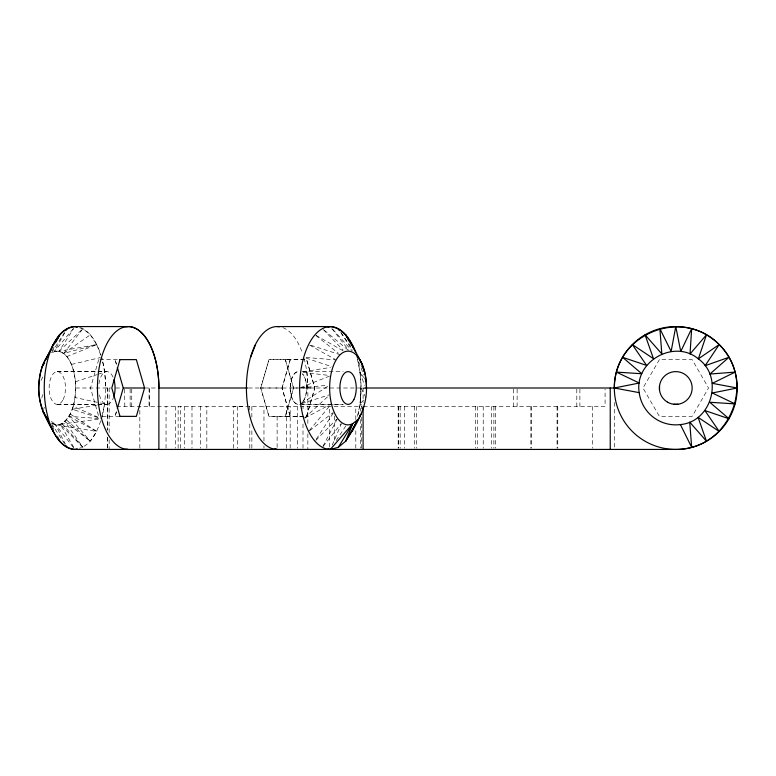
<?xml version="1.0" encoding="UTF-8"?>
<svg xmlns="http://www.w3.org/2000/svg" width="776" height="776" viewBox="0 0 776 776"><rect width="100%" height="100%" fill="white"/><g stroke="black" fill="none" stroke-linecap="round" stroke-linejoin="round"><path stroke-width="0.58" stroke-dasharray="3.88 2.91" d="M107.718 388L107.718 430.156L107.728 388L105.691 388A61.43 30.72 90 0 0 101.569 357.28C106.894 377.34 106.855 398.66 101.559 418.72L73.186 406.43L75.029 397.545L75.66 388A36.86 18.43 90 0 0 52.458 352.401M124.626 389.154L124.8 406.43M130.135 406.43L130.135 389.154M139.826 448.237L139.826 406.43M149.593 406.43L149.593 388M166.045 448.237L166.045 406.43M178.141 448.237L178.141 406.43M180.614 448.237L180.614 406.43M206.833 448.237L206.833 406.43M233.411 448.237L233.411 406.304L245.701 406.304M249.794 448.237L249.794 421.882M249.794 409.903L249.513 406.304M251.86 448.237L251.86 427.935M251.86 417.178L251.86 406.43M263.966 448.237L263.966 445.851M263.966 441.069L263.966 406.43M286.616 448.237L286.616 406.43M290.175 448.237L290.175 406.43M302.999 448.237L302.999 421.96M302.999 408.816L302.999 406.43M329.587 447.044L329.587 406.43M355.796 448.237L355.796 429.128M355.796 419.574L355.796 406.43M102.034 416.44L104.634 403.898L75.029 397.545M357.406 416.44C362.111 397.865 362.111 378.135 357.406 359.56M41.817 397.923L42.632 394.615M98.697 359.627L90.501 388L98.697 416.373M260.746 388L268.942 359.627L306.636 359.647L314.794 388L306.607 416.373L268.933 416.373L260.746 388L268.981 359.627L290.263 359.647L282.047 388.029L290.214 416.402L268.933 416.373L260.765 388L282.047 388.029L290.224 416.373M282.027 388L290.224 359.627M285.325 416.373L293.512 388L285.355 359.627L306.636 359.647L314.804 388.029L306.578 416.402L285.296 416.373L293.512 388L285.325 359.627M43.669 409.379L44.329 407.187M52.458 423.599A36.86 18.43 90 0 0 62.002 423.599L66.445 419.923L70.257 414.064L73.186 406.43M100.754 420.834C96.971 431.611 91.374 444.803 79.482 448.237M332.186 445.162L341.421 423.793M52.399 350.539L54.805 345.291M51.74 423.007L55.494 424.705L60.305 424.326C74.68 416.111 75.932 396.604 75.466 381.763C73.962 370.462 71.169 355.621 59.005 351.295L54.194 351.673L51.769 353.187M41.002 380.453L43.689 375.235M322.932 446.307L337.599 418.332M64.699 332.846L54.194 351.673L73.439 328.432M51.594 352.682L64.457 332.671M100.764 355.175L96.699 344.563L59.005 351.295L73.701 328.549M316.288 439.177L334.029 411.881M336.183 440.545L345.941 425.723M96.699 344.563L63.69 353.42L82.925 328.665L90.336 334.805L96.699 344.563L66.746 356.63M323.136 446.394L341.13 423.667M309.372 430.515L331.42 403.801M363.653 400.047L360.006 403.898L361.994 405.247M315.813 440.351L336.765 419.185M59.005 351.295L82.925 328.665L79.521 327.773M304.609 417.915L329.945 394.644M309.556 430.719L333.088 412.609M63.69 353.42L90.336 334.805M301.67 403.248L329.703 385.032M304.803 418.138L329.286 404.946M300.729 387.554L330.712 375.632M75.466 381.763L96.787 374.701M97.912 374.333L104.644 372.111M301.786 403.539L328.811 395.003M71.479 364.429L100.424 357.561M96.544 405.247L72.236 409.272L100.434 418.361M97.698 405.062L104.644 403.908M303.057 371.723L330.508 367.436M73.739 447.335L60.305 424.326L100.385 418.885M300.826 387.884L327.288 385.274M99.871 359.627L118.796 359.627M57.23 371.617L106.884 371.617M302.048 371.617L343.225 371.617M75.66 388L110.599 388M115.624 388L121.686 388M144.54 388L157.674 388M248.504 388L364.914 388M57.23 404.383L106.884 404.383M299.623 404.383L343.225 404.383L302.068 404.374M116.749 406.43L362.227 406.43M363.43 406.43L605.086 406.43L605.086 389.154M102.238 416.373L118.796 416.373M57.317 371.617L106.855 371.655M293.512 388L314.804 388.029M57.298 404.383L106.846 404.412M366.495 388.204L361.053 388A61.43 30.72 -90 0 0 356.941 357.28M70.257 414.064L96.68 431.437L90.288 441.214L68.967 416.343L100.356 418.633M306.132 357.484L336.124 359.928M303.067 372.383L328.306 375.341M310.866 345.281L340.169 354.7M305.977 358.037L331.779 366.689M68.967 416.343L96.69 431.437L55.494 424.705L50.159 420.223M309.673 345.155L335.067 359.337M316.007 335.377L344.748 351.741M315.91 335.533L338.297 353.225M324.193 330.169L349.549 351.256M66.445 419.923L90.326 441.204L64.893 421.475L82.877 447.345L60.305 424.326M323.214 329.519L343.089 350.034M332.729 329.237L351.868 350.606M62.002 423.599L82.916 447.335M73.468 447.529L55.494 424.705L65.378 444.115M331.818 328.471L348.812 350.306M340.984 332.526L351.111 347.027M363.721 377.65L360.006 372.102L364.545 385.42M51.458 423.57L64.427 443.387M340.839 332.603L352.343 350.325M365.845 397.729L361.053 388A61.43 30.72 90 0 1 357.532 416.566M52.361 425.869L53.913 429.157M358.619 361.665L363.672 374.789M306.937 372.102L307.849 388L307.849 425.345M277.119 416.373L277.129 448.256M614.33 402.453L614.33 448.227M592.398 406.43L592.398 448.237M579.895 389.154L579.895 406.43M576.801 389.154L576.801 406.43M557.76 406.43L557.76 448.237M557.061 406.43L557.061 448.237M531.55 406.43L531.55 448.237M530.852 406.43L530.852 448.237M517.117 389.154L517.117 406.43M513.702 389.154L513.702 406.43M495.505 406.43L495.505 448.237M493.885 406.43L493.885 448.237M491.683 406.43L491.683 448.237M483.225 406.43L483.225 448.237M477.512 406.43L477.512 448.237M475.426 406.43L475.426 448.237M416.547 406.43L416.547 448.237M414.549 406.43L414.549 448.237M404.5 406.43L404.5 448.237M400.164 406.43L400.164 448.237M398.36 406.43L398.36 448.237M398.175 406.43L398.175 448.237M363.1 388L363.1 402.453M361.567 406.43L361.5 408.816M361.567 417.178L361.5 448.237M360.355 388L360.355 411.212M360.355 419.574L360.355 448.237M334.514 415.985L334.514 442.262M307.849 433.774L307.849 449.43M297.654 406.43L297.654 448.237M237.495 406.43L237.495 448.237M200.586 406.43L200.586 448.237M191.992 406.43L191.992 448.237M184.281 406.43L184.281 448.237M175.609 406.43L175.609 448.237M149.06 388L149.06 406.43M131.736 389.154L131.736 406.43M109.154 388L109.154 432.571M109.154 439.798L109.154 449.43M282.852 327.637A61.43 30.72 -90 0 1 302.679 353.885M304.037 358.347A61.43 30.72 -90 0 1 307.849 388M80.685 327.637A61.43 30.72 90 0 1 100.87 355.01M302.504 402.191A16.383 8.187 -90 0 0 302.504 373.809A16.383 8.187 90 0 1 306.549 390.124A16.383 8.187 90 0 1 300.555 403.811M98.969 383.761A16.383 8.187 -90 0 1 105.458 371.869A16.383 8.187 -90 0 1 113.597 378.61M113.975 396.187A16.383 8.187 -90 0 1 105.817 404.238A16.383 8.187 -90 0 1 98.969 392.239M107.718 437.383L107.718 449.43L107.728 437.383M116.371 411.833L115.071 416.373L116.39 411.833M659.387 359.627L643.003 388L659.387 416.373L692.153 416.373L708.527 388L692.153 359.627L659.387 359.627M116.39 364.167L115.081 359.627L116.371 364.167M290.224 388A16.383 8.187 -90 0 0 298.411 404.383A16.383 8.187 90 0 1 290.243 387.99A16.383 8.187 -90 0 1 298.411 371.617A16.383 8.187 90 0 0 290.243 387.99M63.089 399.582A16.383 8.187 -90 0 0 59.432 372.179A16.383 8.187 -90 0 0 49.402 392.239A16.383 8.187 -90 0 0 63.089 399.582"/><path stroke-width="1.16" d="M639.201 392.646C634.002 361.548 674.198 338.588 698.342 358.861C724.008 377.165 711.815 421.834 680.407 424.569A36.86 36.86 0 0 1 639.201 392.646L614.33 388L365.525 388M359.666 415.713L361.034 414.209L345.689 441.204C356.077 425.267 366.893 407.924 366.495 388.204A36.86 18.43 -90 0 0 346.562 351.266A36.86 18.43 -90 0 0 329.907 394.208A36.86 18.43 -90 0 0 352.74 423.657L345.689 441.204L338.287 447.335L330.334 449.43L328.064 448.838M158.886 449.43L158.886 388A61.43 30.72 90 0 0 128.166 326.57L74.981 326.57C58.21 328.49 52.564 347.085 45.415 359.657C41.177 367.31 39.44 375.972 38.848 384.624C37.452 401.609 44.824 417.226 53.253 431.446C57.89 439.895 64.592 448.596 74.962 449.43L675.77 449.43C729.236 450.07 757.473 381.918 719.207 344.563C681.852 306.297 613.69 334.524 614.33 388L639.249 383.024L616.425 372.102L641.781 373.741L622.565 357.28L646.631 365.428L632.324 344.563L653.46 358.657L645.05 334.795L661.821 353.885L659.872 328.665A61.43 61.43 0 0 1 735.105 403.898A61.43 61.43 0 0 1 632.324 431.437A61.43 61.43 0 0 1 659.872 328.665L671.124 351.431L675.77 326.57L680.746 351.48L691.668 328.665L690.029 354.011L706.48 334.795L698.342 358.861L719.207 344.563L705.112 365.7L728.974 357.28L709.885 374.051L735.105 372.102L712.329 383.354L737.2 388L712.29 392.976L735.105 403.898L709.759 402.259L728.974 418.72L704.909 410.572L719.207 431.437L698.07 417.342L706.48 441.204L689.718 422.115L691.668 447.335L680.407 424.569M119.979 359.627L111.783 388L119.979 416.373M117.37 408.428L123.268 388L117.37 367.572M119.805 359.627L136.353 359.627L144.549 388L136.353 416.373L119.805 416.373M51.226 349.869L53.253 344.563M353.681 427.198L352.052 431.437L357.193 420.02L352.74 423.657L330.334 449.43A61.43 30.72 -90 0 1 302.495 362.043A61.43 30.72 -90 0 1 353.856 348.502M250.58 357.28L255.546 344.563M58.171 337.948L59.616 334.805L54.291 344.127M55.93 342.07L59.616 334.805M50.741 350.335L45.415 359.657L46.783 357.988M362.809 408.622L363.983 406.605M338.287 447.335L352.74 423.657M65.737 330.673L67.027 328.665M42.156 366.728L44.639 362.955M328.064 327.162L330.334 326.57C348.88 328.985 353.914 350.558 362.111 364.119C365.089 371.908 366.553 380.221 366.379 388.563M77.231 448.838L74.962 449.43A61.43 30.72 90 0 1 44.271 385.711A61.43 30.72 90 0 1 77.251 326.735M277.129 326.57L330.334 326.57M123.268 388L144.549 388M247.68 388L158.886 388A61.43 30.72 -90 0 0 125.877 326.735M673.626 404.238L677.904 404.238M74.981 326.57L77.251 327.171M274.898 448.838L277.129 449.43A61.43 30.72 -90 0 1 246.438 385.711A61.43 30.72 -90 0 1 279.418 326.735M357.105 356.203L358.541 357.668L357.367 355.583M44.358 413.356L43.02 411.571L47.967 419.593M357.183 355.728L358.541 357.668M65.727 445.366L67.027 447.345M351.528 345.194L345.689 334.795L349.21 341.081M357.416 355.738L362.111 364.119L359.045 358.59M363.605 370.065L364.72 372.199L361.8 365.816M46.55 418.099L53.253 431.446L52.642 429.235M57.55 436.83L59.616 441.214M355.466 352.003L352.052 344.563L353.681 348.802M364.933 378.067L366.194 381.355M51.226 426.15L53.253 431.446M659.522 385.866L659.522 390.144M610.237 388L610.237 449.43M363.1 407.274L363.1 449.43M125.877 449.265A61.43 30.72 -90 0 0 128.166 449.43A61.43 30.72 90 0 1 97.446 388A61.43 30.72 90 0 1 128.166 326.57M113.975 379.813A16.383 8.187 -90 0 1 113.975 396.187M332.623 449.265A61.43 30.72 90 0 1 330.334 449.43M48.015 419.923A36.86 18.43 90 0 1 48.015 356.077M339.636 330.595L338.287 328.665L339.558 330.634M667.573 402.191A16.383 16.383 0 0 0 692.153 388A16.383 16.383 0 0 0 667.573 373.809A16.383 16.383 0 0 0 667.573 402.191M353.856 399.582A16.383 8.187 -90 0 0 350.189 372.179A16.383 8.187 -90 0 0 340.16 392.239A16.383 8.187 -90 0 0 353.856 399.582"/></g></svg>
